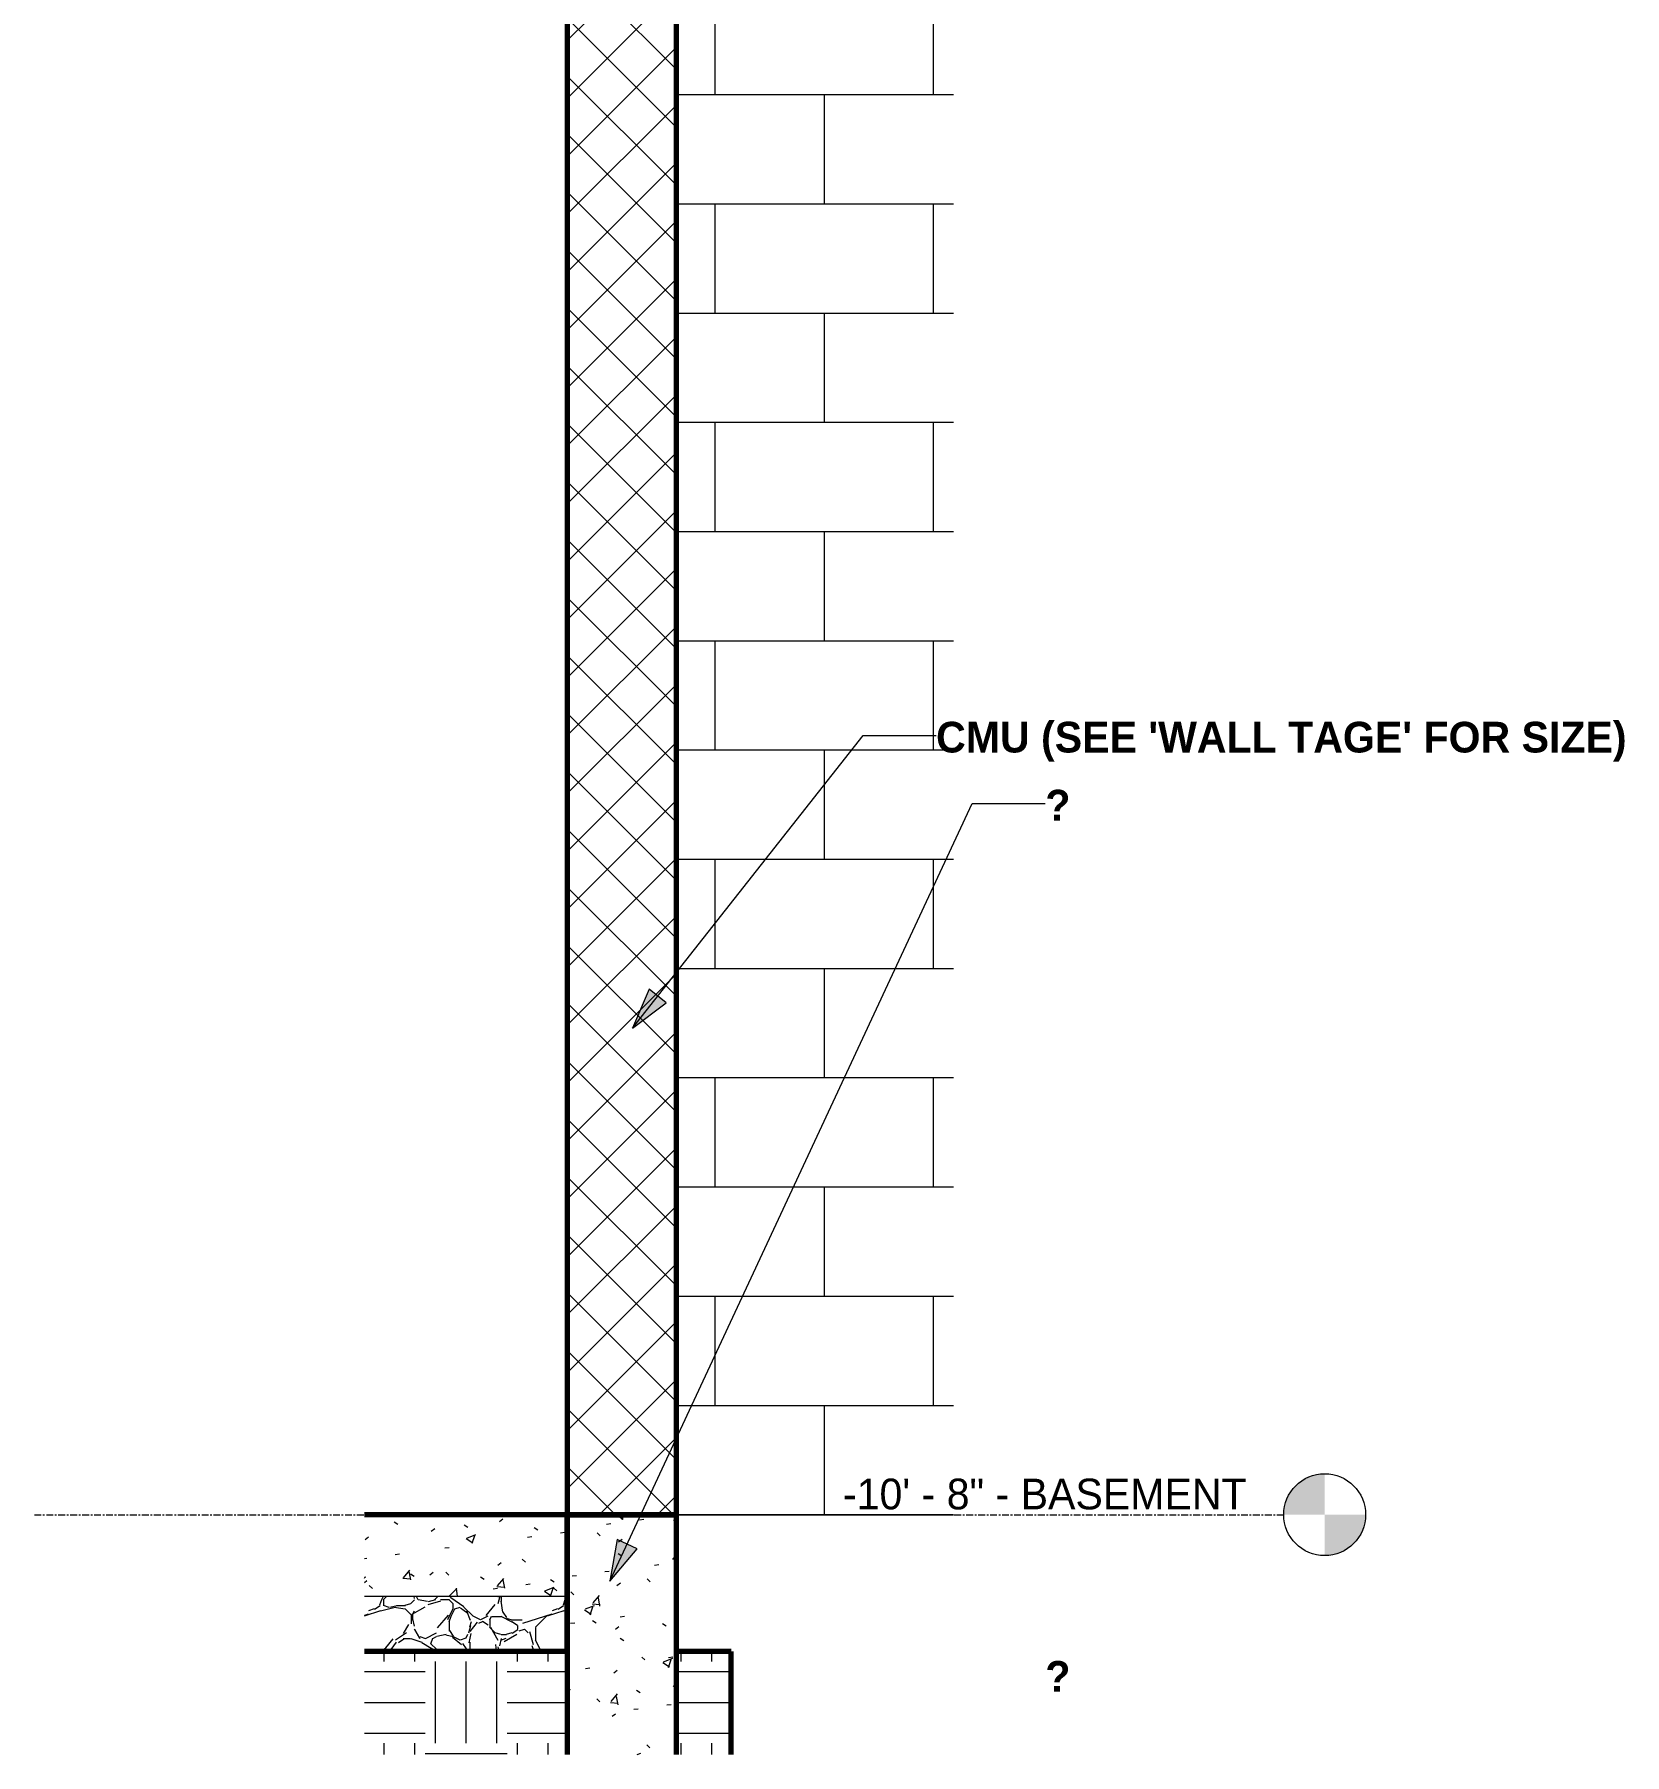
# Model space of a CAD drawing. Header units: inches. Extents: x 11710 to 12358, y -212 to 450.
# Drawn here: x 12045.1 to 12161.6, y -145.6 to -19.6 of the extents above; entities that cross this region are included whole.
import ezdxf

# ---------------------------------------------------------------- set-up
doc = ezdxf.new("R2010")
doc.units = ezdxf.units.IN
doc.header["$MEASUREMENT"] = 0
doc.linetypes.add('Grid Line 1_2_', pattern=[0.875, 0.5, -0.125, 0.125, -0.125])
for name, color, linetype, lineweight in [('0-4', 50, 'Continuous', 5), ('A-FLOR-4', 192, 'Continuous', 70), ('A-FLOR-LEVL', 51, 'Continuous', 9), ('A-FLOR-LEVL-1', 51, 'Grid Line 1_2_', 9), ('A-FLOR-MCUT', 51, 'Continuous', 18), ('A-FLOR-PATT-1', 8, 'Continuous', 9), ('A-WALL-3', 7, 'Continuous', 70), ('A-WALL-4', 135, 'Continuous', 18), ('A-WALL-PATT-3', 55, 'Continuous', 9), ('A-WALL-PATT-4', 45, 'Continuous', 9), ('C-TOPO', 7, 'Continuous', 9), ('C-TOPO-1', 7, 'Continuous', 70), ('C-TOPO-2', 55, 'Continuous', 9), ('G-ANNO-TEXT', 231, 'Continuous', 9), ('S-FNDN-2', 7, 'Continuous', 70), ('S-FNDN-3', 135, 'Continuous', 18)]:
    doc.layers.add(name, color=color, linetype=linetype, lineweight=lineweight)
doc.styles.add('Century Gothic', font='ufonts.com_century-gothic.ttf', dxfattribs={"height": 2.25})
doc.styles.add('Century Gothic_B', font='GOTHICB.TTF', dxfattribs={"height": 2.25})

# ---------------------------------------------------------------- blocks, each defined once
blk = doc.blocks.new('CTR  - Topography_rvt-3-Section 25 - Callout 3')
at = {"layer": 'C-TOPO'}
h = blk.add_hatch(dxfattribs=at)
h.set_pattern_fill('FP_27', color=256, style=0, pattern_type=2)
h.set_pattern_definition([(0, (10699.755, 72), (6, 6), [6, -6]), (0, (10699.755, 74.25), (6, 6), [6, -6]), (0, (10699.755, 76.5), (6, 6), [6, -6]), (90, (10700.505, 77.25), (-6, 6), [6, -6]), (90, (10702.755, 77.25), (-6, 6), [6, -6]), (90, (10705.005, 77.25), (-6, 6), [6, -6])])
h.paths.add_polyline_path([(11412.15, -145.57), (11426.99, -145.57), (11426.99, -138.01), (11412.15, -138.01)], flags=0)
h.paths.add_polyline_path([(11438.99, -145.57), (11438.99, -138.01), (11434.99, -138.01), (11434.99, -145.57)], flags=0)
at = {"layer": 'C-TOPO-1'}
for p, q in [((11426.99, -138.01), (11412.15, -138.01)), ((11438.99, -138.01), (11434.99, -138.01)), ((11438.99, -145.57), (11438.99, -138.01)), ((11438.99, -145.57), (11438.99, -138.01))]:
    blk.add_line(p, q, dxfattribs=at)
at = {"layer": 'C-TOPO-2'}
for p, q in [((11426.99, -138.01), (11412.15, -138.01)), ((11438.99, -138.01), (11434.99, -138.01)), ((11438.99, -138.01), (11438.99, -145.57)), ((11438.99, -138.01), (11438.99, -145.57))]:
    blk.add_line(p, q, dxfattribs=at)
blk = doc.blocks.new('CTR - 1st Phase -Stairs _ Elevators_rvt-3-Section 25 - Callout 3')
at = {"layer": 'A-WALL-PATT-3'}
h = blk.add_hatch(dxfattribs=at)
h.set_pattern_fill('FP_21', color=256, style=0, pattern_type=2)
h.set_pattern_definition([(0, (11430.989, -128), (0, 8), []), (90, (11430.989, -128), (-8, 8), [8, -8])])
h.paths.add_polyline_path([(11438.99, -128), (11455.29, -128), (11455.29, 429.86), (11434.99, 429.86), (11434.99, -4), (11438.99, -4), (11438.99, -16), (11434.99, -16), (11434.99, -128)], flags=0)
h = blk.add_hatch(dxfattribs=at)
h.set_pattern_fill('FP_30', color=256, style=0, pattern_type=2)
h.set_pattern_definition([(50, (10699.755, 72), (6.885997, -0.602097), [0.72, -7.92]), (355, (10699.755, 72), (-1.331756, 7.220547), [0.576, -6.336]), (100.451, (10700.329, 71.95), (5.55363, 6.61819), [0.612, -6.731]), (46.184, (10699.755, 73.92), (10.24564, -1.588925), [1.08, -11.88]), (96.636, (10700.609, 73.788), (8.97244, 9.35152), [0.918, -10.096]), (351.184, (10699.755, 73.92), (8.9732, 9.35123), [0.864, -9.504]), (21, (10700.715, 73.44), (5.730726, -3.865003), [0.72, -7.92]), (326, (10700.715, 73.44), (2.33581, 6.96088), [0.576, -6.336]), (71.451, (10701.193, 73.118), (8.065876, 3.09595), [0.612, -6.731]), (37.5, (10699.755, 72), (0.116866, 3.1954784), [0.317, -5.942, 0.317, -6.115, -6.36]), (37.5, (10699.755, 72), (0.116866, 3.1954784), [-12.691, 0.317, -6.043]), (7.5, (10699.755, 72), (2.52543, 3.786025), [0.317, -3.35, 0.317, -5.798, -2.424]), (7.5, (10699.755, 72), (2.52543, 3.786025), [-9.782, 0.317, -2.107]), (327.5, (10697.614, 72), (5.1243685, -0.216176), [0.317, -2.083, 0.317, -7.171, -9.936]), (327.5, (10697.614, 72), (5.1243685, -0.216176), [-9.888, 0.317, -9.619]), (317.5, (10696.654, 72), (5.598326, 0.96141), [0.317, -2.803, 0.317, -4.656, -7.056]), (317.5, (10696.654, 72), (5.598326, 0.96141), [-8.093, 0.317, -6.739])])
h.paths.add_polyline_path([(11426.99, -145.57), (11434.99, -145.57), (11434.99, -128), (11426.99, -128), (11426.99, -138.01)], flags=0)
at = {"layer": 'A-WALL-PATT-4'}
h = blk.add_hatch(dxfattribs=at)
h.set_pattern_fill('FP_31', color=256, style=0, pattern_type=2)
h.set_pattern_definition([(45, (10699.755, 72), (-2.12132, 2.12132), []), (135, (10699.755, 72), (-2.12132, -2.12132), [])])
h.paths.add_polyline_path([(11434.99, -128), (11434.99, -16), (11426.99, -16.01), (11426.99, -128)], flags=0)
h.paths.add_polyline_path([(11434.99, -12), (11434.99, 429.86), (11426.99, 429.86), (11426.99, -4)], flags=0)
at = {"layer": 'A-WALL-3'}
for p, q in [((11426.99, 429.86), (11426.99, -128)), ((11434.99, -128), (11434.99, 429.86)), ((11426.99, -128), (11434.99, -128))]:
    blk.add_line(p, q, dxfattribs=at)
at = {"layer": 'A-WALL-4'}
blk.add_line((11434.99, -128), (11455.29, -128), dxfattribs=at)
at = {"layer": 'S-FNDN-2'}
for p, q in [((11434.99, -128), (11426.99, -128)), ((11426.99, -128), (11426.99, -145.57)), ((11434.99, -145.57), (11434.99, -128))]:
    blk.add_line(p, q, dxfattribs=at)
at = {"layer": 'S-FNDN-3'}
blk.add_line((11455.29, -128), (11434.99, -128), dxfattribs=at)
blk = doc.blocks.new('Level - Level Head - Circle-50818-Section 25 - Callout 3')
at = {"layer": 'A-FLOR-LEVL'}
h = blk.add_hatch(color=256, dxfattribs=at)
edge = h.paths.add_edge_path(flags=0)
edge.add_line((11482.47, 0), (11479.47, 0))
edge.add_arc((11482.47, 0), 3, 90, 180, ccw=False)
edge.add_line((11482.47, 3), (11482.47, 0))
h = blk.add_hatch(color=256, dxfattribs=at)
edge = h.paths.add_edge_path(flags=0)
edge.add_line((11482.47, -3), (11482.47, 0))
edge.add_line((11482.47, 0), (11485.47, 0))
edge.add_arc((11482.47, 0), 3, 270, 360, ccw=False)
blk.add_circle((11482.47, 0), 3, dxfattribs=at)

msp = doc.modelspace()

# ---------------------------------------------------------------- hatches: boundary and pattern name
at = {"layer": 'A-FLOR-PATT-1'}
h = msp.add_hatch(dxfattribs=at)
h.set_pattern_fill('FP_30', color=256, style=0, pattern_type=2)
h.set_pattern_definition([(50, (11356.9243, 72), (6.885997, -0.602097), [0.72, -7.92]), (355, (11356.924, 72), (-1.331756, 7.220547), [0.576, -6.336]), (100.451, (11357.498, 71.95), (5.55363, 6.61819), [0.612, -6.731]), (46.184, (11356.924, 73.92), (10.24564, -1.588925), [1.08, -11.88]), (96.636, (11357.778, 73.788), (8.97244, 9.35152), [0.918, -10.096]), (351.184, (11356.924, 73.92), (8.9732, 9.35123), [0.864, -9.504]), (21, (11357.8843, 73.44), (5.730726, -3.865003), [0.72, -7.92]), (326, (11357.884, 73.44), (2.33581, 6.96088), [0.576, -6.336]), (71.451, (11358.362, 73.118), (8.065876, 3.09595), [0.612, -6.731]), (37.5, (11356.9243, 72), (0.116866, 3.1954784), [0.317, -5.942, 0.317, -6.115, -6.36]), (37.5, (11356.9243, 72), (0.116866, 3.1954784), [-12.691, 0.317, -6.043]), (7.5, (11356.9243, 72), (2.52543, 3.786025), [0.317, -3.35, 0.317, -5.798, -2.424]), (7.5, (11356.9243, 72), (2.52543, 3.786025), [-9.782, 0.317, -2.107]), (327.5, (11354.7833, 72), (5.1243685, -0.216176), [0.317, -2.083, 0.317, -7.171, -9.936]), (327.5, (11354.7833, 72), (5.1243685, -0.216176), [-9.888, 0.317, -9.619]), (317.5, (11353.8233, 72), (5.598326, 0.96141), [0.317, -2.803, 0.317, -4.656, -7.056]), (317.5, (11353.8233, 72), (5.598326, 0.96141), [-8.093, 0.317, -6.739])])
h.paths.add_polyline_path([(12069.32, -134), (12084.16, -134), (12084.16, -128), (12069.32, -128), (12069.32, -128.06)], flags=0)
h = msp.add_hatch(dxfattribs=at)
h.set_pattern_fill('FP_32', color=256, style=0, pattern_type=2)
h.set_pattern_definition([(212.005, (11356.1183, 74.015), (-40.310627, -26.8730086), [1.268, -125.493]), (213.69, (11356.9243, 74.553), (-13.436241, -13.436764), [0.969, -47.478]), (198.435, (11357.3273, 74.687), (-26.873024, -13.436542), [0.425, -42.065]), (180, (11357.865, 74.687), (2e-15, -13.437), [0.537, -12.899]), (161.565, (11358.2683, 74.553), (-13.436518, 1.2e-05), [0.425, -42.065]), (333.435, (11358.4023, 84.227), (13.436532, 1e-05), [0.601, -29.444]), (296.565, (11358.2683, 84.496), (13.43652, -13.436544), [0.3, -29.745]), (270, (11358.268, 85.168), (13.437, 8e-16), [0.672, -12.765]), (186.34, (11358.4023, 76.434), (-107.4926568, -13.4363962), [1.217, -120.457]), (296.565, (11361.3583, 84.765), (13.43652, -13.436544), [0.3, -29.745]), (303.69, (11361.0893, 85.168), (13.436764, -13.436241), [0.484, -47.962]), (229.399, (11363.2393, 79.256), (-67.1828397, -80.6196216), [1.239, -122.641]), (243.435, (11363.6423, 80.062), (1e-05, -13.436532), [0.901, -29.144]), (213.69, (11368.3453, 78.584), (-13.436241, -13.436764), [0.484, -47.962]), (33.69, (11364.3143, 74.822), (13.436241, 13.436764), [0.484, -47.962]), (0, (11364.046, 74.822), (0, 13.437), [0.269, -13.168]), (333.435, (11363.7773, 74.956), (13.436532, 1e-05), [0.3, -29.745]), (284.036, (11363.6423, 75.494), (13.436545, -40.30972), [0.554, -54.847]), (270, (11363.642, 75.762), (13.437, 8e-16), [0.269, -13.168]), (243.435, (11363.6423, 76.031), (1e-05, -13.436532), [0.3, -29.745]), (135, (11363.642, 76.165), (-13.43644, 9e-16), [0.19, -18.812]), (90, (11363.642, 76.031), (-13.437, 8e-16), [0.134, -13.302]), (18.435, (11368.4803, 82.212), (26.873024, 13.436542), [0.85, -41.641]), (6.34, (11369.2863, 82.481), (107.4926568, 13.4363962), [1.217, -120.457]), (180, (11368.748, 79.256), (2e-15, -13.437), [0.806, -12.63]), (197.354, (11370.8983, 79.928), (-40.3099621, -13.43709214), [2.252, -222.987]), (198.435, (11371.3013, 80.062), (-26.873024, -13.436542), [0.425, -42.065]), (213.69, (11371.7043, 80.331), (-13.436241, -13.436764), [0.484, -47.962]), (251.565, (11371.8393, 80.734), (-1.2e-05, -13.436518), [0.425, -42.065]), (243.435, (11371.9733, 81.003), (1e-05, -13.436532), [0.3, -29.745]), (270, (11371.973, 81.271), (13.437, 8e-16), [0.269, -13.168]), (293.199, (11371.5703, 82.212), (13.4363854, -26.8729472), [1.023, -101.307]), (315, (11371.167, 82.615), (13.43644, 0), [0.57, -18.432]), (0, (11370.495, 82.615), (0, 13.437), [0.672, -12.765]), (341.565, (11367.5393, 79.39), (13.436518, -1.2e-05), [0.425, -42.065]), (303.69, (11367.2703, 79.793), (13.436764, -13.436241), [0.484, -47.962]), (279.462, (11367.1363, 80.599), (13.43628, -67.183201), [0.817, -80.915]), (270, (11367.136, 81.406), (13.437, 8e-16), [0.806, -12.63]), (239.036, (11367.5393, 82.077), (-13.4372, -26.873257), [0.783, -77.565]), (188.13, (11368.4803, 82.212), (-80.6200966, -13.436299), [0.95, -94.061]), (116.565, (11358.5363, 81.809), (-13.43652, 13.436544), [0.3, -29.745]), (135, (11358.805, 81.54), (-13.43644, 9e-16), [0.38, -18.622]), (168.69, (11359.4773, 81.406), (-13.436897, 0.000212), [0.685, -67.829]), (191.31, (11360.1493, 81.54), (-53.746592, -13.436568), [0.685, -67.829]), (194.036, (11360.6863, 81.674), (-40.30972, -13.436545), [0.554, -54.847]), (236.31, (11360.9553, 82.077), (-13.436194, -26.873299), [0.484, -47.962]), (236.31, (11361.2243, 82.481), (-13.436194, -26.873299), [0.484, -47.962]), (270, (11361.224, 82.884), (13.437, 8e-16), [0.403, -13.034]), (291.801, (11360.9553, 83.556), (13.4361655, -26.872997), [0.724, -71.635]), (116.565, (11361.0893, 80.734), (-13.43652, 13.436544), [0.601, -29.444]), (168.69, (11361.7613, 80.599), (-13.436897, 0.000212), [0.685, -67.829]), (194.036, (11362.2993, 80.734), (-40.30972, -13.436545), [0.554, -54.847]), (225, (11362.702, 81.137), (9e-16, -13.43644), [0.57, -18.432]), (251.565, (11362.8363, 81.54), (-1.2e-05, -13.436518), [0.425, -42.065]), (296.565, (11362.5673, 82.077), (13.43652, -13.436544), [0.601, -29.444]), (315, (11362.299, 82.346), (13.43644, 0), [0.38, -18.622]), (326.31, (11361.8963, 82.615), (26.873299, -13.436194), [0.484, -47.962]), (0, (11361.627, 82.615), (0, 13.437), [0.269, -13.168]), (33.69, (11361.2243, 82.346), (13.436241, 13.436764), [0.484, -47.962]), (71.565, (11361.0893, 81.943), (1.2e-05, 13.436518), [0.425, -42.065]), (63.435, (11360.9553, 81.674), (-1e-05, 13.436532), [0.3, -29.745]), (71.565, (11360.8213, 81.271), (1.2e-05, 13.436518), [0.425, -42.065]), (104.036, (11360.8213, 80.734), (-13.436545, 40.30972), [0.554, -54.847]), (45, (11360.552, 80.465), (0, 13.43644), [0.38, -18.622]), (18.435, (11360.1493, 80.331), (26.873024, 13.436542), [0.425, -42.065]), (0, (11359.477, 80.331), (0, 13.437), [0.672, -12.765]), (14.036, (11358.9403, 80.196), (40.30972, 13.436545), [0.554, -54.847]), (341.565, (11358.5363, 80.331), (13.436518, -1.2e-05), [0.425, -42.065]), (270, (11358.536, 80.734), (13.437, 8e-16), [0.403, -13.034]), (225, (11358.94, 81.137), (9e-16, -13.43644), [0.57, -18.432]), (198.435, (11359.7463, 81.406), (-26.873024, -13.436542), [0.85, -41.641]), (180, (11360.418, 81.406), (-2e-15, -13.437), [0.672, -12.765]), (153.435, (11360.6863, 81.271), (-13.436532, -1e-05), [0.3, -29.745]), (206.565, (11365.7923, 79.121), (-13.436544, -13.43652), [0.3, -29.745]), (146.31, (11366.1953, 78.853), (-26.873299, 13.436194), [0.484, -47.962]), (119.745, (11366.7333, 77.912), (-40.3105597, 67.1832064), [1.083, -107.246]), (95.711, (11366.8673, 76.568), (-13.4375424, 120.930058), [1.35, -133.686]), (90, (11366.867, 76.434), (-13.437, 8e-16), [0.134, -13.302]), (63.435, (11366.7333, 76.165), (-1e-05, 13.436532), [0.3, -29.745]), (26.565, (11366.4643, 76.031), (13.436544, 13.43652), [0.3, -29.745]), (0, (11366.061, 76.031), (0, 13.437), [0.403, -13.034]), (0, (11365.927, 76.031), (0, 13.437), [0.134, -13.302]), (0, (11365.658, 76.031), (0, 13.437), [0.269, -13.168]), (326.31, (11365.2553, 76.3), (26.873299, -13.436194), [0.484, -47.962]), (333.435, (11364.9863, 76.434), (13.436532, 1e-05), [0.3, -29.745]), (284.036, (11364.8523, 76.972), (13.436545, -40.30972), [0.554, -54.847]), (270, (11364.852, 77.24), (13.437, 8e-16), [0.269, -13.168]), (270, (11364.852, 77.643), (13.437, 8e-16), [0.403, -13.034]), (258.69, (11364.9863, 78.315), (-0.000212, -13.436897), [0.685, -67.829]), (231.34, (11365.5243, 78.987), (-40.3101895, -53.745816), [0.86, -85.176]), (270, (11368.345, 78.718), (13.437, 8e-16), [0.134, -13.302]), (270, (11368.345, 78.853), (13.437, 8e-16), [0.134, -13.302]), (326.31, (11367.9423, 79.121), (26.873299, -13.436194), [0.484, -47.962]), (333.435, (11367.1363, 79.525), (13.436532, 1e-05), [0.901, -29.144]), (0, (11366.464, 79.525), (0, 13.437), [0.672, -12.765]), (63.435, (11366.3303, 79.256), (-1e-05, 13.436532), [0.3, -29.745]), (90, (11366.33, 78.718), (-13.437, 8e-16), [0.537, -12.899]), (135, (11366.733, 78.315), (-13.43644, 9e-16), [0.57, -18.432]), (161.565, (11367.1363, 78.181), (-13.436518, 1.2e-05), [0.425, -42.065]), (180, (11367.539, 78.181), (-2e-15, -13.437), [0.403, -13.034]), (198.435, (11367.9423, 78.315), (-26.873024, -13.436542), [0.425, -42.065]), (351.87, (11362.7023, 85.571), (13.4370087, -0.000259), [1.9, -93.111]), (14.036, (11362.1643, 85.437), (40.30972, 13.436545), [0.554, -54.847]), (53.13, (11361.7613, 84.899), (26.873672, 40.309752), [0.672, -66.511]), (95.194, (11361.8963, 83.421), (-13.4351326, 134.3664647), [1.484, -146.928]), (101.31, (11362.0303, 82.749), (-13.436568, 53.746592), [0.685, -67.829]), (143.13, (11362.5673, 82.346), (-40.309752, 26.873672), [0.672, -66.511]), (161.565, (11362.9713, 82.212), (-13.436518, 1.2e-05), [0.425, -42.065]), (198.435, (11363.3743, 82.346), (-26.873024, -13.436542), [0.425, -42.065]), (225, (11364.046, 83.018), (9e-16, -13.43644), [0.95, -18.052]), (228.814, (11364.9863, 84.093), (-80.6198072, -94.0561774), [1.428, -141.405]), (251.565, (11365.1203, 84.496), (-1.2e-05, -13.436518), [0.425, -42.065]), (270, (11365.12, 84.63), (13.437, 8e-16), [0.134, -13.302]), (288.435, (11364.9863, 85.034), (13.436542, -26.873024), [0.425, -42.065]), (326.31, (11364.5833, 85.302), (26.873299, -13.436194), [0.484, -47.962]), (90, (11358.402, 82.077), (-13.437, 8e-16), [0.941, -12.496]), (338.199, (11360.2833, 83.824), (40.3099116, -13.436441), [0.724, -71.635]), (0, (11359.477, 83.824), (0, 13.437), [0.806, -12.63]), (30.964, (11358.8053, 83.421), (40.310285, 26.8733136), [0.783, -77.565]), (45, (11358.402, 83.018), (0, 13.43644), [0.57, -18.432]), (90, (11356.252, 77.778), (-13.437, 8e-16), [0.941, -12.496]), (116.565, (11356.6553, 76.972), (-13.43652, 13.436544), [0.901, -29.144]), (153.435, (11357.4623, 76.568), (-13.436532, -1e-05), [0.901, -29.144]), (180, (11358.133, 76.568), (-2e-15, -13.437), [0.672, -12.765]), (218.66, (11358.8053, 77.106), (-13.436833, -13.4362984), [0.86, -85.176]), (231.34, (11359.3433, 77.778), (-40.3101895, -53.745816), [0.86, -85.176]), (213.69, (11360.1493, 78.315), (-13.436241, -13.436764), [0.969, -47.478]), (239.036, (11360.5523, 78.987), (-13.4372, -26.873257), [0.783, -77.565]), (270, (11360.552, 79.256), (13.437, 8e-16), [0.269, -13.168]), (270, (11360.552, 79.659), (13.437, 8e-16), [0.403, -13.034]), (315, (11360.149, 80.062), (13.43644, 0), [0.57, -18.432]), (350.538, (11359.3433, 80.196), (13.4368224, 7.56e-05), [0.817, -80.915]), (14.036, (11358.2683, 79.928), (40.30972, 13.436545), [1.108, -54.293]), (18.435, (11357.0583, 79.525), (26.873024, 13.436542), [1.275, -41.216]), (45, (11356.655, 79.121), (0, 13.43644), [0.57, -18.432]), (45, (11356.252, 78.718), (0, 13.43644), [0.57, -18.432]), (108.435, (11359.2083, 75.762), (-13.436542, 26.873024), [0.85, -41.641]), (126.87, (11359.6113, 75.225), (-13.436224, 13.436576), [0.672, -66.511]), (146.31, (11360.0153, 74.956), (-26.873299, 13.436194), [0.484, -47.962]), (161.565, (11360.4183, 74.822), (-13.436518, 1.2e-05), [0.425, -42.065]), (135, (11360.821, 74.419), (-13.43644, 9e-16), [0.57, -18.432]), (161.565, (11361.2243, 74.284), (-13.436518, 1.2e-05), [0.425, -42.065]), (180, (11361.627, 74.284), (2e-15, -13.437), [0.403, -13.034]), (206.565, (11361.8963, 74.419), (-13.436544, -13.43652), [0.3, -29.745]), (206.565, (11362.4333, 74.687), (-13.436544, -13.43652), [0.601, -29.444]), (189.462, (11363.2393, 74.822), (-67.183201, -13.43628), [0.817, -80.915]), (243.435, (11363.5083, 75.359), (1e-05, -13.436532), [0.601, -29.444]), (270, (11363.508, 75.494), (13.437, 8e-16), [0.134, -13.302]), (270, (11363.508, 75.762), (13.437, 8e-16), [0.269, -13.168]), (326.31, (11363.1053, 76.568), (26.873299, -13.436194), [0.484, -47.962]), (327.995, (11362.0303, 77.24), (67.1829352, -40.309468), [1.268, -125.493]), (329.036, (11361.3583, 77.643), (26.873257, -13.4372), [0.783, -77.565]), (341.565, (11360.5523, 77.912), (13.436518, -1.2e-05), [0.85, -41.641]), (0, (11360.015, 77.912), (0, 13.437), [0.537, -12.899]), (33.69, (11359.6113, 77.643), (13.436241, 13.436764), [0.484, -47.962]), (53.13, (11359.2083, 77.106), (26.873672, 40.309752), [0.672, -66.511]), (63.435, (11358.9403, 76.568), (-1e-05, 13.436532), [0.601, -29.444]), (225, (11365.12, 75.494), (9e-16, -13.43644), [0.57, -18.432]), (236.31, (11365.3893, 75.897), (-13.436194, -26.873299), [0.484, -47.962]), (270, (11365.389, 76.031), (13.437, 8e-16), [0.134, -13.302]), (315, (11365.12, 76.3), (13.43644, 0), [0.38, -18.622]), (333.435, (11364.5833, 76.568), (13.436532, 1e-05), [0.601, -29.444]), (18.435, (11363.7773, 76.3), (26.873024, 13.436542), [0.85, -41.641]), (75.964, (11363.6423, 75.762), (-0.0003, 13.436231), [0.554, -54.847]), (71.565, (11357.5963, 73.209), (1.2e-05, 13.436518), [0.425, -42.065]), (135, (11357.865, 72.941), (-13.43644, 9e-16), [0.38, -18.622]), (146.31, (11358.2683, 72.672), (-26.873299, 13.436194), [0.484, -47.962]), (153.435, (11358.8053, 72.403), (-13.436532, -1e-05), [0.601, -29.444]), (180, (11358.94, 72.403), (-2e-15, -13.437), [0.134, -13.302]), (161.565, (11359.3433, 72.269), (-13.436518, 1.2e-05), [0.425, -42.065]), (180, (11359.88, 72.269), (-2e-15, -13.437), [0.537, -12.899]), (198.435, (11360.2833, 72.403), (-26.873024, -13.436542), [0.425, -42.065]), (210.964, (11360.9553, 72.806), (-40.310285, -26.8733136), [0.783, -77.565]), (206.565, (11361.2243, 72.941), (-13.436544, -13.43652), [0.3, -29.745]), (251.565, (11361.3583, 73.344), (-1.2e-05, -13.436518), [0.425, -42.065]), (303.69, (11361.0893, 73.747), (13.436764, -13.436241), [0.484, -47.962]), (306.87, (11360.6863, 74.284), (13.436224, -13.436576), [0.672, -66.511]), (323.13, (11360.1493, 74.687), (40.309752, -26.873672), [0.672, -66.511]), (345.964, (11359.6113, 74.822), (13.436231, 0.0003), [0.554, -54.847]), (18.435, (11359.2083, 74.687), (26.873024, 13.436542), [0.425, -42.065]), (30.964, (11358.5363, 74.284), (40.310285, 26.8733136), [0.783, -77.565]), (39.806, (11357.7303, 73.612), (13.4366017, 13.4362908), [1.049, -103.894]), (135, (11361.761, 72.403), (-13.43644, 9e-16), [0.19, -18.812]), (153.435, (11362.0303, 72.269), (-13.436532, -1e-05), [0.3, -29.745]), (191.31, (11362.7023, 72.403), (-53.746592, -13.436568), [0.685, -67.829]), (165.964, (11363.2393, 72.269), (-13.436231, -0.0003), [0.554, -54.847]), (175.236, (11364.8523, 72.134), (-13.4364265, -8.2e-05), [1.618, -160.181]), (206.565, (11365.1203, 72.269), (-13.436544, -13.43652), [0.3, -29.745]), (225, (11365.389, 72.537), (9e-16, -13.43644), [0.38, -18.622]), (270, (11365.389, 73.209), (13.437, 8e-16), [0.672, -12.765]), (270, (11365.389, 73.612), (13.437, 8e-16), [0.403, -13.034]), (308.66, (11364.8523, 74.284), (13.4362984, -13.436833), [0.86, -85.176]), (338.199, (11364.1803, 74.553), (40.3099116, -13.436441), [0.724, -71.635]), (348.69, (11363.5083, 74.687), (13.436897, -0.000212), [0.685, -67.829]), (18.435, (11362.2993, 74.284), (26.873024, 13.436542), [1.275, -41.216]), (36.87, (11361.7613, 73.881), (13.436576, 13.436224), [0.672, -66.511]), (68.199, (11361.4933, 73.209), (13.436441, 40.3099116), [0.724, -71.635]), (101.31, (11361.6273, 72.537), (-13.436568, 53.746592), [0.685, -67.829]), (348.69, (11360.4183, 85.302), (13.436897, -0.000212), [0.685, -67.829]), (354.806, (11358.9403, 85.437), (13.4361385, -0.0003521), [1.484, -146.928]), (0, (11358.536, 85.437), (0, 13.437), [0.403, -13.034]), (45, (11358.268, 85.168), (0, 13.43644), [0.38, -18.622]), (180, (11359.343, 83.959), (-2e-15, -13.437), [0.403, -13.034]), (188.13, (11360.2833, 84.093), (-80.6200966, -13.436299), [0.95, -94.061]), (172.875, (11361.3583, 83.959), (-13.436807, -0.000376), [1.083, -107.246]), (225, (11361.493, 84.093), (9e-16, -13.43644), [0.19, -18.812]), (270, (11361.493, 84.496), (13.437, 8e-16), [0.403, -13.034]), (161.565, (11365.7923, 84.899), (-13.436518, 1.2e-05), [0.425, -42.065]), (180, (11366.33, 84.899), (-2e-15, -13.437), [0.537, -12.899]), (198.435, (11366.7333, 85.034), (-26.873024, -13.436542), [0.425, -42.065]), (170.538, (11367.5393, 84.899), (-13.4368224, -7.56e-05), [0.817, -80.915]), (213.69, (11367.9423, 85.168), (-13.436241, -13.436764), [0.484, -47.962]), (270, (11367.942, 85.302), (13.437, 8e-16), [0.134, -13.302]), (296.565, (11367.8083, 85.571), (13.43652, -13.436544), [0.3, -29.745]), (341.565, (11367.0023, 85.84), (13.436518, -1.2e-05), [0.85, -41.641]), (341.565, (11366.1953, 86.108), (13.436518, -1.2e-05), [0.85, -41.641]), (14.036, (11365.6583, 85.974), (40.30972, 13.436545), [0.554, -54.847]), (45, (11365.255, 85.571), (0, 13.43644), [0.57, -18.432]), (104.036, (11365.3893, 85.034), (-13.436545, 40.30972), [0.554, -54.847]), (0, (11354.909, 73.344), (0, 13.437), [0.134, -13.302]), (315, (11354.64, 73.612), (13.43644, 0), [0.38, -18.622]), (274.764, (11354.5053, 75.225), (13.437683, -147.8026001), [1.618, -160.181]), (255.964, (11354.6403, 75.762), (0.0003, -13.436231), [0.554, -54.847]), (225, (11354.909, 76.031), (9e-16, -13.43644), [0.38, -18.622]), (198.435, (11356.1183, 76.434), (-26.873024, -13.436542), [1.275, -41.216]), (180, (11356.252, 76.434), (-2e-15, -13.437), [0.134, -13.302]), (171.87, (11357.1933, 76.3), (-13.4370087, 0.000259), [0.95, -94.061]), (146.31, (11358.8053, 76.165), (-26.873299, 13.436194), [0.484, -47.962]), (108.435, (11359.0743, 75.359), (-13.436542, 26.873024), [0.85, -41.641]), (90, (11359.074, 75.225), (-13.437, 8e-16), [0.134, -13.302]), (71.565, (11358.9403, 74.822), (1.2e-05, 13.436518), [0.425, -42.065]), (26.565, (11358.6713, 74.687), (13.436544, 13.43652), [0.3, -29.745]), (18.435, (11358.2683, 74.553), (26.873024, 13.436542), [0.425, -42.065]), (126.87, (11365.5243, 73.612), (-13.436224, 13.436576), [0.672, -66.511]), (123.69, (11365.7923, 73.209), (-13.436764, 13.436241), [0.484, -47.962]), (149.036, (11366.4643, 72.806), (-26.873257, 13.4372), [0.783, -77.565]), (168.69, (11367.1363, 72.672), (-13.436897, 0.000212), [0.685, -67.829]), (213.69, (11367.5393, 72.941), (-13.436241, -13.436764), [0.484, -47.962]), (251.565, (11367.6733, 73.344), (-1.2e-05, -13.436518), [0.425, -42.065]), (270, (11367.673, 73.478), (13.437, 8e-16), [0.134, -13.302]), (279.462, (11367.5393, 74.284), (13.43628, -67.183201), [0.817, -80.915]), (243.435, (11367.6733, 74.553), (1e-05, -13.436532), [0.3, -29.745]), (270, (11367.673, 74.687), (13.437, 8e-16), [0.134, -13.302]), (296.565, (11367.2703, 75.494), (13.43652, -13.436544), [0.901, -29.144]), (329.036, (11366.5983, 75.897), (26.873257, -13.4372), [0.783, -77.565]), (8.13, (11365.6583, 75.762), (80.6200966, 13.436299), [0.95, -94.061]), (45, (11365.12, 75.225), (0, 13.43644), [0.76, -18.242]), (45, (11364.852, 74.956), (0, 13.43644), [0.38, -18.622]), (90, (11364.852, 74.553), (-13.437, 8e-16), [0.403, -13.034]), (123.69, (11365.1203, 74.15), (-13.436764, 13.436241), [0.484, -47.962]), (101.31, (11367.1363, 76.568), (-13.436568, 53.746592), [0.685, -67.829]), (108.435, (11367.2703, 76.165), (-13.436542, 26.873024), [0.425, -42.065]), (135, (11367.405, 76.031), (-13.43644, 9e-16), [0.19, -18.812]), (180, (11367.808, 76.031), (2e-15, -13.437), [0.403, -13.034]), (213.69, (11368.2113, 76.3), (-13.436241, -13.436764), [0.484, -47.962]), (187.125, (11369.2863, 76.434), (-94.0566594, -13.437028), [1.083, -107.246]), (236.31, (11369.5553, 76.837), (-13.436194, -26.873299), [0.484, -47.962]), (270, (11369.555, 76.972), (13.437, 8e-16), [0.134, -13.302]), (288.435, (11369.4203, 77.375), (13.436542, -26.873024), [0.425, -42.065]), (285.945, (11369.1513, 78.315), (13.4366066, -40.309649), [0.978, -96.842]), (315, (11368.883, 78.584), (13.43644, 0), [0.38, -18.622]), (18.435, (11368.4803, 78.45), (26.873024, 13.436542), [0.425, -42.065]), (29.745, (11367.5393, 77.912), (67.1832064, 40.3105597), [1.083, -107.246]), (18.435, (11367.1363, 77.778), (26.873024, 13.436542), [0.425, -42.065]), (75.964, (11367.0023, 77.24), (-0.0003, 13.436231), [0.554, -54.847]), (180, (11363.105, 80.734), (-2e-15, -13.437), [0.403, -13.034]), (180, (11363.374, 80.734), (-2e-15, -13.437), [0.269, -13.168]), (135, (11363.642, 80.465), (-13.43644, 9e-16), [0.38, -18.622]), (90, (11363.642, 80.062), (-13.437, 8e-16), [0.403, -13.034]), (26.565, (11361.6273, 77.912), (13.436544, 13.43652), [0.901, -29.144]), (341.565, (11361.2243, 78.046), (13.436518, -1.2e-05), [0.425, -42.065]), (300.964, (11360.8213, 78.718), (26.8733136, -40.310285), [0.783, -77.565]), (71.565, (11363.3743, 79.121), (1.2e-05, 13.436518), [0.425, -42.065]), (90, (11363.374, 78.45), (-13.437, 8e-16), [0.672, -12.765]), (123.69, (11363.6423, 78.046), (-13.436764, 13.436241), [0.484, -47.962]), (153.435, (11364.1803, 77.778), (-13.436532, -1e-05), [0.601, -29.444]), (198.435, (11364.5833, 77.912), (-26.873024, -13.436542), [0.425, -42.065]), (243.435, (11364.7173, 78.181), (1e-05, -13.436532), [0.3, -29.745]), (255.964, (11364.8523, 78.718), (0.0003, -13.436231), [0.554, -54.847]), (251.565, (11364.9863, 79.121), (-1.2e-05, -13.436518), [0.425, -42.065]), (291.801, (11364.7173, 79.793), (13.4361655, -26.872997), [0.724, -71.635]), (323.13, (11364.1803, 80.196), (40.309752, -26.873672), [0.672, -66.511]), (18.435, (11363.7773, 80.062), (26.873024, 13.436542), [0.425, -42.065]), (63.435, (11363.5083, 79.525), (-1e-05, 13.436532), [0.601, -29.444]), (135, (11362.433, 77.106), (-13.43644, 9e-16), [0.57, -18.432]), (149.036, (11363.1053, 76.703), (-26.873257, 13.4372), [0.783, -77.565]), (146.31, (11363.5083, 76.434), (-26.873299, 13.436194), [0.484, -47.962]), (180, (11363.777, 76.434), (2e-15, -13.437), [0.269, -13.168]), (210.964, (11364.4493, 76.837), (-40.310285, -26.8733136), [0.783, -77.565]), (243.435, (11364.5833, 77.106), (1e-05, -13.436532), [0.3, -29.745]), (303.69, (11364.3143, 77.509), (13.436764, -13.436241), [0.484, -47.962]), (321.34, (11363.6423, 78.046), (53.745816, -40.3101895), [0.86, -85.176]), (345.964, (11363.1053, 78.181), (13.436231, 0.0003), [0.554, -54.847]), (11.31, (11362.4333, 78.046), (53.746592, 13.436568), [0.685, -67.829]), (26.565, (11362.1643, 77.912), (13.436544, 13.43652), [0.3, -29.745]), (71.565, (11362.0303, 77.509), (1.2e-05, 13.436518), [0.425, -42.065]), (15.945, (11361.7613, 80.465), (40.309649, 13.4366066), [0.978, -96.842]), (29.745, (11360.8213, 79.928), (67.1832064, 40.3105597), [1.083, -107.246]), (63.435, (11360.6863, 79.659), (-1e-05, 13.436532), [0.3, -29.745]), (90, (11360.686, 79.256), (-13.437, 8e-16), [0.403, -13.034]), (104.036, (11360.8213, 78.718), (-13.436545, 40.30972), [0.554, -54.847]), (120.964, (11361.2243, 78.046), (-26.8733136, 40.310285), [0.783, -77.565]), (153.435, (11368.7483, 85.168), (-13.436532, -1e-05), [0.3, -29.745]), (180, (11369.017, 85.168), (2e-15, -13.437), [0.269, -13.168]), (209.745, (11369.9583, 85.705), (-67.1832064, -40.3105597), [1.083, -107.246]), (225, (11370.495, 86.243), (9e-16, -13.43644), [0.76, -18.242]), (239.036, (11370.8983, 86.915), (-13.4372, -26.873257), [0.783, -77.565]), (239.036, (11371.3013, 87.587), (-13.4372, -26.873257), [0.783, -77.565]), (270, (11371.301, 87.721), (13.437, 8e-16), [0.134, -13.302]), (333.435, (11371.0333, 87.855), (13.436532, 1e-05), [0.3, -29.745]), (0, (11370.629, 87.855), (0, 13.437), [0.403, -13.034]), (45, (11370.226, 87.452), (0, 13.43644), [0.57, -18.432]), (26.565, (11368.6143, 86.646), (13.436544, 13.43652), [1.803, -28.243]), (30.964, (11367.9423, 86.243), (40.310285, 26.8733136), [0.783, -77.565]), (90, (11367.942, 85.974), (-13.437, 8e-16), [0.269, -13.168]), (128.66, (11368.4803, 85.302), (-13.4362984, 13.436833), [0.86, -85.176]), (255.964, (11367.0023, 80.868), (0.0003, -13.436231), [0.554, -54.847]), (281.31, (11366.8673, 81.54), (13.436568, -53.746592), [0.685, -67.829]), (309.806, (11366.1953, 82.346), (13.4362908, -13.4366017), [1.049, -103.894]), (329.036, (11365.5243, 82.749), (26.873257, -13.4372), [0.783, -77.565]), (345.964, (11364.9863, 82.884), (13.436231, 0.0003), [0.554, -54.847]), (0, (11364.449, 82.884), (0, 13.437), [0.537, -12.899]), (26.565, (11363.9113, 82.615), (13.436544, 13.43652), [0.601, -29.444]), (45, (11363.508, 82.212), (0, 13.43644), [0.57, -18.432]), (53.13, (11363.1053, 81.674), (26.873672, 40.309752), [0.672, -66.511]), (90, (11363.105, 81.271), (-13.437, 8e-16), [0.403, -13.034]), (135, (11363.508, 80.868), (-13.43644, 9e-16), [0.57, -18.432]), (144.462, (11364.4493, 80.196), (-40.3095313, 26.8733096), [1.156, -114.43]), (135, (11365.12, 79.525), (-13.43644, 9e-16), [0.95, -18.052]), (153.435, (11365.6583, 79.256), (-13.436532, -1e-05), [0.601, -29.444]), (206.565, (11366.1953, 79.525), (-13.436544, -13.43652), [0.601, -29.444]), (230.194, (11366.8673, 80.331), (-53.747184, -67.182341), [1.049, -103.894]), (66.801, (11365.1203, 83.556), (26.8740486, 67.1828756), [1.023, -101.307]), (90, (11365.12, 83.152), (-13.437, 8e-16), [0.403, -13.034]), (153.435, (11365.3893, 83.018), (-13.436532, -1e-05), [0.3, -29.745]), (153.435, (11365.9273, 82.749), (-13.436532, -1e-05), [0.601, -29.444]), (149.036, (11366.5983, 82.346), (-26.873257, 13.4372), [0.783, -77.565]), (180, (11367.27, 82.346), (-2e-15, -13.437), [0.672, -12.765]), (180, (11368.077, 82.346), (-2e-15, -13.437), [0.806, -12.63]), (213.69, (11368.4803, 82.615), (-13.436241, -13.436764), [0.484, -47.962]), (243.435, (11368.7483, 83.152), (1e-05, -13.436532), [0.601, -29.444]), (277.125, (11368.6143, 84.227), (13.437028, -94.0566594), [1.083, -107.246]), (315, (11368.345, 84.496), (13.43644, 0), [0.38, -18.622]), (341.565, (11367.9423, 84.63), (13.436518, -1.2e-05), [0.425, -42.065]), (352.875, (11366.8673, 84.765), (13.436807, 0.000376), [1.083, -107.246]), (0, (11366.195, 84.765), (0, 13.437), [0.672, -12.765]), (21.801, (11365.5243, 84.496), (26.872997, 13.4361655), [0.724, -71.635]), (90, (11371.57, 83.824), (-13.437, 8e-16), [0.537, -12.899]), (90, (11371.57, 83.287), (-13.437, 8e-16), [0.537, -12.899]), (56.31, (11371.3013, 82.884), (13.436194, 26.873299), [0.484, -47.962]), (18.435, (11370.8983, 82.749), (26.873024, 13.436542), [0.425, -42.065]), (0, (11369.555, 82.749), (0, 13.437), [1.344, -12.093]), (341.565, (11369.1513, 82.884), (13.436518, -1.2e-05), [0.425, -42.065]), (296.565, (11369.0173, 83.152), (13.43652, -13.436544), [0.3, -29.745]), (278.13, (11368.8833, 84.093), (13.436299, -80.6200966), [0.95, -94.061]), (270, (11368.883, 84.227), (13.437, 8e-16), [0.134, -13.302]), (251.565, (11369.0173, 84.63), (-1.2e-05, -13.436518), [0.425, -42.065]), (225, (11369.42, 85.034), (9e-16, -13.43644), [0.57, -18.432]), (218.66, (11370.0923, 85.571), (-13.436833, -13.4362984), [0.86, -85.176]), (225, (11370.495, 85.974), (9e-16, -13.43644), [0.57, -18.432]), (206.565, (11370.7643, 86.108), (-13.436544, -13.43652), [0.3, -29.745]), (180, (11371.033, 86.108), (-2e-15, -13.437), [0.269, -13.168]), (123.69, (11371.3013, 85.705), (-13.436764, 13.436241), [0.484, -47.962]), (108.435, (11371.4363, 85.302), (-13.436542, 26.873024), [0.425, -42.065]), (98.13, (11371.5703, 84.362), (-13.436299, 80.6200966), [0.95, -94.061])])
h.paths.add_polyline_path([(12069.32, -138), (12084.16, -138), (12084.16, -134), (12069.32, -134), (12069.32, -137.96)], flags=0)
at = {"layer": 'G-ANNO-TEXT'}
for points in [[(12088.94, -92.38), (12091.42, -90.52), (12090.16, -89.52)], [(12087.28, -132.88), (12089.28, -130.5), (12087.82, -129.82)]]:
    msp.add_hatch(color=256, dxfattribs=at).paths.add_polyline_path(points, flags=0)

# ---------------------------------------------------------------- linework, layer by layer
at = {"layer": 'A-FLOR-4'}
for p, q in [((12084.16, -128), (12069.32, -128)), ((12084.16, -138), (12084.16, -128)), ((12069.32, -138), (12084.16, -138))]:
    msp.add_line(p, q, dxfattribs=at)
at = {"layer": 'A-FLOR-LEVL-1'}
msp.add_line((12045.14, -128), (12136.64, -128), dxfattribs=at)
at = {"layer": 'A-FLOR-MCUT'}
msp.add_line((12084.16, -134), (12069.32, -134), dxfattribs=at)
at = {"layer": 'G-ANNO-TEXT'}
for p, q in [((12088.94, -92.38), (12105.83, -70.93)), ((12105.83, -70.93), (12111.18, -70.93)), ((12087.28, -132.88), (12113.83, -75.91)), ((12113.83, -75.91), (12119.18, -75.91)), ((12090.16, -89.52), (12088.94, -92.38)), ((12088.94, -92.38), (12091.42, -90.52)), ((12091.42, -90.52), (12090.16, -89.52)), ((12087.82, -129.82), (12087.28, -132.88)), ((12087.28, -132.88), (12089.28, -130.5)), ((12089.28, -130.5), (12087.82, -129.82))]:
    msp.add_line(p, q, dxfattribs=at)

# ---------------------------------------------------------------- block references
at = {"layer": '0-4'}
for name in ['CTR - 1st Phase -Stairs _ Elevators_rvt-3-Section 25 - Callout 3', 'CTR  - Topography_rvt-3-Section 25 - Callout 3']:
    msp.add_blockref(name, (657.17, 0), dxfattribs=at)
at = {"layer": 'A-FLOR-LEVL'}
msp.add_blockref('Level - Level Head - Circle-50818-Section 25 - Callout 3', (657.17, -128), dxfattribs=at)

# ---------------------------------------------------------------- texts
at = {"layer": 'A-FLOR-LEVL', "insert": (12104.36, -125.36), "char_height": 2.25, "width": 35.6782, "attachment_point": 1, "style": 'Century Gothic'}
msp.add_mtext('-10\' - 8" - BASEMENT', dxfattribs=at)
at = {"layer": 'G-ANNO-TEXT', "char_height": 2.25, "attachment_point": 1, "style": 'Century Gothic_B'}
for s, insert, width in [("CMU (SEE 'WALL TAGE' FOR SIZE)", (12111.18, -69.93), 58.9335), ('\\fCentury Gothic|b1|i0|c0|p34|;?', (12119.18, -74.91), 2.1967), ('\\fCentury Gothic|b1|i0|c0|p34|;?', (12119.18, -138.72), 2.1967)]:
    msp.add_mtext(s, dxfattribs=dict(at, insert=insert, width=width))

doc.saveas('drawing.dxf')
